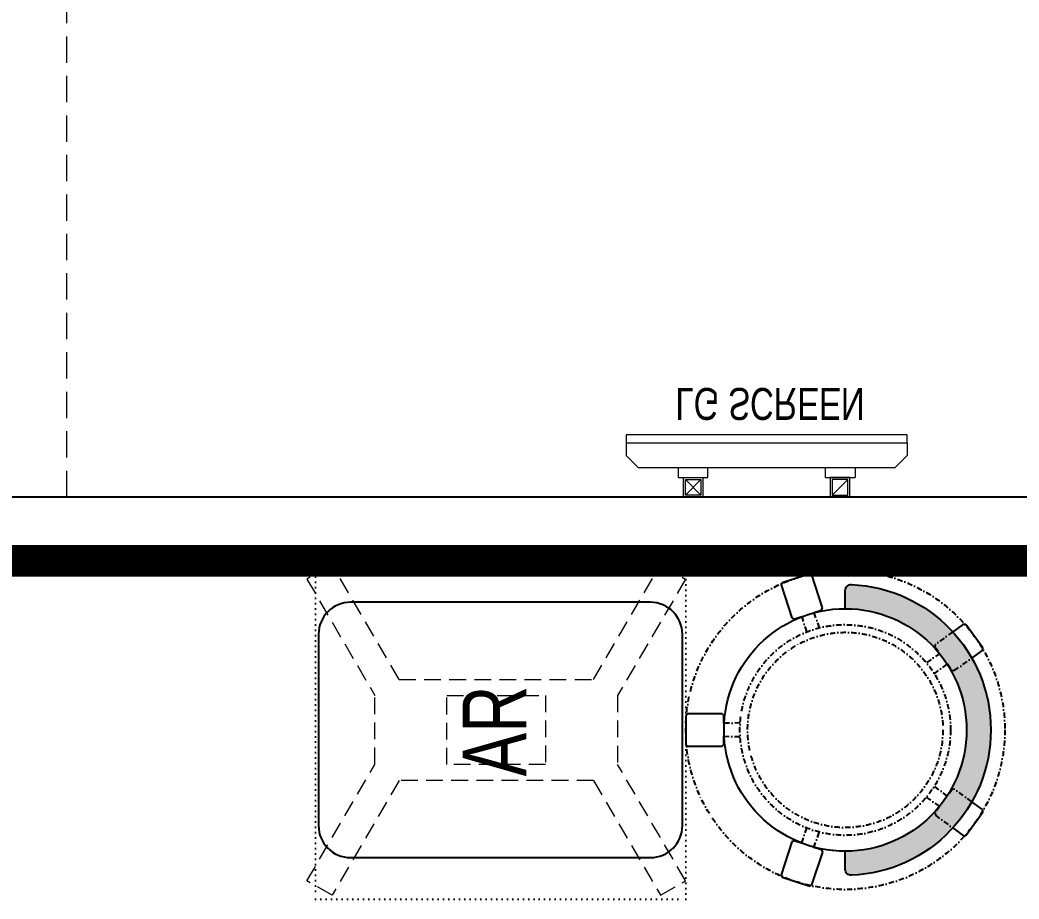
# Model space of a CAD drawing. Header units: feet. Extents: x 9387391 to 9401271, y -6779689 to -6765394.
# Drawn here: x 9394467 to 9396033, y -6768654 to -6767276 of the extents above; entities that cross this region are included whole.
import ezdxf

# ---------------------------------------------------------------- set-up
doc = ezdxf.new("R2010")
doc.units = ezdxf.units.FT
doc.header["$LTSCALE"] = 33
doc.header["$MEASUREMENT"] = 0
for name, pattern in [('a_p6_plan_L18$0$HIDDEN', [0.375, 0.25, -0.125]), ('ACAD_ISO03W100', [30, 12, -18]), ('DASHDOT2', [0.5, 0.25, -0.125, 0, -0.125]), ('DOT', [0.25, 0, -0.25]), ('HIDDEN2', [4.7624999999999975, 3.174999999999998, -1.587499999999999])]:
    doc.linetypes.add(name, pattern=pattern)
for name, color, linetype, lineweight in [('Floor-Unit', 1, 'Continuous', 13), ('HATCH', 9, 'Continuous', 9), ('LENS-PARTITION', 21, 'Continuous', 25), ('LENS-TEXT', 31, 'Continuous', 5), ('LENS_CURTAIN', 5, 'a_p6_plan_L18$0$HIDDEN', 9), ('LK-FF&E FLOOR', 1, 'Continuous', 9), ('LK-FLUTTED FINISH', 20, 'Continuous', 30), ('LK-IT', 3, 'Continuous', 18), ('LN-ELEVATION-1', 81, 'Continuous', 25), ('LN-ELEVATION-2', 103, 'Continuous', 20), ('LN-ELEVATION-4', 145, 'Continuous', 13), ('TV', 92, 'Continuous', 18)]:
    doc.layers.add(name, color=color, linetype=linetype, lineweight=lineweight)
doc.styles.add('LK TXT', font='GILC____.TTF', dxfattribs={"height": 100})
doc.styles.get("Standard").update_dxf_attribs({"font": 'GILC____.TTF'})

# ---------------------------------------------------------------- blocks, each defined once
blk = doc.blocks.new('CLINIC SCREEN')
at = {"layer": 'TV'}
for p, q in [((-103.1090284836336, 42.85441964946222), (-127.4114311772946, 18.55201695591665)), ((-127.4114311772946, 42.85441964946222), (-103.1090284836336, 18.55201695591665)), ((102.7052824410566, 42.85441964946222), (127.007685134602, 18.55201695591665))]:
    blk.add_line(p, q, dxfattribs=at)
at = {"layer": 'TV', "ltscale": 12}
for p, q in [((-220.0000000000082, -19.41163062257681), (-200.5883693773149, 0)), ((200.5883693773149, 0), (-200.5883693773149, 0)), ((-138.5315413423604, 0), (-138.5315413423604, 15.514207008644)), ((-138.5315413423604, 15.514207008644), (-91.98892031613741, 15.514207008644)), ((-91.98892031613741, 15.514207008644), (-91.98892031613741, 0)), ((91.98892031610741, 15.514207008644), (91.98892031610741, 0)), ((91.98892031610741, 15.514207008644), (138.5315413423595, 15.514207008644)), ((138.5315413423595, 0), (138.5315413423595, 15.514207008644)), ((219.9999999999918, -19.41163062257681), (200.5883693773149, 0)), ((-220.0000000000082, -38.82326124538668), (-220.0000000000082, -19.41163062257681)), ((219.9999999999918, -38.82326124538668), (219.9999999999918, -19.41163062257681))]:
    blk.add_line(p, q, dxfattribs=at)
at = {"layer": 'TV'}
for points in [[(-130.4492315140169, 15.51421661919448), (-100.0712281470269, 15.51421661919448), (-100.0712281470269, 45.89221998606814), (-130.4492315140169, 45.89221998606814)], [(-127.4114311772946, 18.55201695591665), (-103.1090284836336, 18.55201695591665), (-103.1090284836336, 42.85441964946222), (-127.4114311772946, 42.85441964946222)], [(130.0454854713243, 15.51421661919448), (99.66748210433435, 15.51421661919448), (99.66748210433435, 45.89221998606814), (130.0454854713243, 45.89221998606814)], [(127.007685134602, 18.55201695591665), (102.7052824410566, 18.55201695591665), (102.7052824410566, 42.85441964946222), (127.007685134602, 42.85441964946222)]]:
    blk.add_lwpolyline(points, close=True, dxfattribs=at)
at = {"layer": 'TV', "ltscale": 12}
blk.add_lwpolyline([(-220.0000000000082, -51.71278328332107), (-220.0000000000082, -38.82326124538668), (219.9999999999918, -38.82326124538668), (219.9999999999918, -51.71278328332107)], close=True, dxfattribs=at)
at = {"layer": 'Floor-Unit', "color": 0, "ltscale": 2, "insert": (5.199680584678389, -100.4085774972336), "char_height": 50, "attachment_point": 5}
blk.add_mtext_dynamic_manual_height_columns('LG SCREEN', width=466.4796511627907, gutter_width=12.5, heights=[0], dxfattribs=at)
blk = doc.blocks.new('AR')
at = {"layer": 'LN-ELEVATION-2', "linetype": 'DOT', "lineweight": 25}
blk.add_lwpolyline([(0, 13.41378593863919), (530, 13.41378593863919), (530, 593.4137859386392), (0, 593.4137859386392)], close=True, dxfattribs=at)
at = {"layer": 'LN-ELEVATION-2', "lineweight": 25}
blk.add_lwpolyline([(465, 68.22063546301797), (465, 538.2206354630179, 0.4142135623730951), (415, 588.2206354630177), (115, 588.2206354630177, 0.4142135623730951), (65, 538.2206354630179), (65, 68.22063546301797, 0.4142135623730951), (115, 18.22063546301797), (415, 18.22063546301797, 0.4142135623730951)], format="xyb", close=True, dxfattribs=at)
at = {"layer": 'LN-ELEVATION-4', "linetype": 'HIDDEN2', "ltscale": 0.25}
for points in [[(185.8456009030342, 448.8780772723258), (5.888936847448348, 554.0078910568263), (28.48512306064368, 593.350836840691), (211.0874861851335, 486.6754184374586)], [(344.154399111867, 448.8780772762837), (524.1110631600021, 554.0078910947777), (501.5148769393563, 593.3508368753828), (318.9125138223171, 486.6754184374586)], [(211.0874861851335, 486.6754184376913), (318.9125138223171, 486.6754184376913)], [(185.8456009030342, 144.472759603057), (185.8456009030342, 448.8780772723258)], [(344.154399111867, 448.8780772762837), (344.154399111867, 144.4727595990989)], [(185.8456009030342, 144.472759603057), (5.888936847448348, 39.34294581855647), (28.48512306064368, 3.46917659e-08), (211.0874861851335, 106.6754184379242)], [(344.154399111867, 144.4727595990989), (524.1110631600021, 39.34294578060508), (501.5148769393563, 0), (318.9125138223171, 106.6754184379242)], [(318.9125138223171, 106.6754184376914), (211.0874861851335, 106.6754184376914)]]:
    blk.add_lwpolyline(points, dxfattribs=at)
blk.add_lwpolyline([(210.8456009030342, 373.9866790841333), (319.154399111867, 373.9866790841333), (319.154399111867, 219.3641577917151), (210.8456009030342, 219.3641577917151)], close=True, dxfattribs=at)
blk = doc.blocks.new('DR STOOL')
at = {"layer": 'HATCH'}
h = blk.add_hatch(dxfattribs=at)
h.set_pattern_fill('ANSI36', color=250, angle=-90.00000000000001)
h.set_pattern_definition([(315, (-227.8099174643867, 917.3997257252777), (6.173926083235043, -1.683798022700468), [7.9375, -1.587499999999999, 0, -1.587499999999999])])
edge = h.paths.add_edge_path()
edge.add_line((-190.0000000041909, 4.511094e-10), (-218.6899174675346, 4.511094e-10))
edge.add_arc((-218.6899174670689, 9.120000000388245), 9.119999999940092, 177.6119845363388, 269.9999999996136, ccw=False)
edge.add_arc((-1.8626451e-09, 3.565219e-10), 228.000000002257, 2.3880154632688004, 177.6119845367313, ccw=False)
edge.add_arc((218.6899174633436, 9.120000000497384), 9.120000000051716, -90.00000000034493, 2.3880154629299, ccw=False)
edge.add_line((218.6899174633436, 4.511094e-10), (190, 4.511094e-10))
edge.add_arc((-1.8626451e-09, 4.511094e-10), 190.000000001979, -1.27e-14, 180)
at = {"layer": 'LN-ELEVATION-1', "color": 1, "ltscale": 100}
for p, q in [((-128.6221585394814, 215.4841044476634), (-165.2704676063731, 189.0243927398114)), ((-124.7228340068832, 214.8545704018979), (-128.6221585394814, 215.4841044476634)), ((-112.6981821293011, 198.1996966340157), (-124.7228340068832, 214.8545704018979)), ((124.7553772013634, 214.9803744515593), (112.5488144652918, 198.2845540212292)), ((128.7014972954057, 215.5933048763618), (124.7553772013634, 214.9803744515593)), ((128.7014972954057, 215.5933048763618), (124.7553772013634, 214.9803744515593)), ((165.1911288509145, 188.915192311113), (128.7014972954057, 215.5933048763618)), ((165.1911288509145, 188.915192311113), (128.7014972954057, 215.5933048763618)), ((-165.2704676063731, 189.0243927398114), (-165.9069543029182, 185.0820035930228)), ((165.7973639420234, 185.0121775862135), (165.1911288509145, 188.915192311113)), ((165.7973639420234, 185.0121775862135), (165.1911288509145, 188.915192311113)), ((-165.9069543029182, 185.0820035930228), (-153.8003208162263, 168.3135803133482)), ((153.6734594982117, 168.4294150282658), (165.7973639420234, 185.0121775862135)), ((-191.2928382232785, -35.45407700946089), (-242.9550312487409, -52.24013893969095)), ((-187.9259491492994, -37.1695928365807), (-191.2928382232785, -35.45407700946089)), ((-184.1424400564283, -48.81403796559607), (-187.9259491492994, -37.1695928365807)), ((188.0651108901948, -36.96233201187715), (184.0504167033359, -49.19388854173303)), ((191.3981811110861, -35.27656588272658), (188.0651108901948, -36.96233201187715)), ((243.0100176925771, -52.21682526778022), (191.3981811110861, -35.27656588272658)), ((-242.9550312487409, -52.24013893969095), (-244.7482102331705, -55.75945052818861)), ((-244.7482102331705, -55.75945052818861), (-230.7800458371639, -98.74904560100549)), ((230.715890809428, -98.7280946081737), (244.8123673382215, -55.78040257930116)), ((244.8123673382215, -55.78040257930116), (243.0100176925771, -52.21682526778022)), ((-173.8639617776498, -80.4479453730819), (-177.8421125086024, -68.2044548037811)), ((177.6922140880488, -68.56540505095472), (173.8739495249465, -80.1985000452405)), ((-227.2218665438704, -100.5620286722478), (-175.5596735184081, -83.7759667420105)), ((-175.5596735184081, -83.7759667420105), (-173.8639617776498, -80.4479453730819)), ((173.8739495249465, -80.1985000452405), (175.5794035866856, -83.5704969359358)), ((175.5794035866856, -83.5704969359358), (227.1912401677109, -100.5107563209894)), ((-230.7800458371639, -98.74904560100549), (-227.2218665438704, -100.5620286722478)), ((227.1912401677109, -100.5107563209894), (230.715890809428, -98.7280946081737)), ((-22.72193054761737, -190.2142363802995), (-25.39390889601782, -192.886214728569)), ((-25.39390889601782, -192.886214728569), (-25.39390889601782, -247.2070584567482)), ((-10.47823652112856, -190.2142363802995), (-22.72193054761737, -190.2142363802995)), ((22.78362171910703, -190.2142363802995), (9.910054048988968, -190.2142363802995)), ((25.42475448176265, -192.8553691428751), (22.78362171910703, -190.2142363802995)), ((25.42475448176265, -247.1762128710543), (25.42475448176265, -192.8553691428751)), ((-25.39390889601782, -247.2070584567482), (-22.60096735274419, -250)), ((-22.60096735274419, -250), (22.60096735274419, -250)), ((22.60096735274419, -250), (25.42475448176265, -247.1762128710543))]:
    blk.add_line(p, q, dxfattribs=at)
at = {"layer": 'LN-ELEVATION-1', "linetype": 'DASHDOT2'}
for p, q in [((-92.92521573789418, 170.8129362839827), (-112.6981821293011, 198.1996966340157)), ((112.5488144652918, 198.2845540212292), (92.69529851106927, 171.1294289919315)), ((-153.8003208162263, 168.3135803133482), (-134.1093360339291, 141.0403694751003)), ((-103.4542870586738, 159.9154408004979), (-93.52748446213081, 167.0824927485227)), ((-88.15393704269081, 139.4771787207864), (-103.4542870586738, 159.9154408004979)), ((-93.52748446213081, 167.0824927485227), (-92.92521573789418, 170.8129362839827)), ((103.6608748426661, 159.8406005539291), (88.19885099539533, 139.4487815762331)), ((92.69529851106927, 171.1294289919315), (93.26858203159645, 167.4385604566923)), ((93.26858203159645, 167.4385604566923), (103.6608748426661, 159.8406005539291)), ((133.7372852512635, 141.1612321265929), (153.6734594982117, 168.4294150282658)), ((-134.1093360339291, 141.0403694751003), (-130.4219571123831, 140.4450534014686)), ((-130.4219571123831, 140.4450534014686), (-119.9844727469608, 147.9808124662595)), ((-119.9844727469608, 147.9808124662595), (-105.3687285655178, 126.9741353208374)), ((105.4096150295809, 126.94019481352), (120.1194891873747, 147.8074627162714)), ((120.1194891873747, 147.8074627162714), (130.0033113472163, 140.5812532722048)), ((130.0033113472163, 140.5812532722048), (133.7372852512635, 141.1612321265929)), ((-159.954806596972, -40.49024384317454), (-184.1424400564283, -48.81403796559607)), ((184.0504167033359, -49.19388854173303), (159.8786162491887, -40.79004861696012)), ((-177.8421125086024, -68.2044548037811), (-153.4148110738024, -60.73628028803068)), ((153.3006618716754, -61.02382378749462), (177.6922140880488, -68.56540505095472)), ((-10.92024635523557, -164.6382343793375), (-10.47823652112856, -190.2142363802995)), ((9.910054048988968, -190.2142363802995), (10.35584833659231, -164.674698740353))]:
    blk.add_line(p, q, dxfattribs=at)
at = {"layer": 'LN-ELEVATION-1', "color": 1, "ltscale": 100}
blk.add_lwpolyline([(-190.0000000023283, 0), (-218.6899174656719, 0, -0.4264743413925903), (-227.8019973598421, 9.5, -0.959166304662544), (227.8019973593764, 9.5, -0.4264743413925903), (218.6899174647406, 0), (190.0000000013969, 0)], format="xyb", dxfattribs=at)
at = {"layer": 'LN-ELEVATION-1', "linetype": 'DASHDOT2'}
for radius in [250, 165, 153]:
    blk.add_circle((0, 0), radius, dxfattribs=at)
at = {"layer": 'LN-ELEVATION-1', "color": 1, "ltscale": 100}
blk.add_circle((0, 0), 190, dxfattribs=at)

msp = doc.modelspace()

# ---------------------------------------------------------------- linework, layer by layer
at = {"layer": 'LENS-PARTITION'}
msp.add_lwpolyline([(9393040.984533831, -6768123.726356764), (9396140.984533833, -6768123.726356764), (9396140.984533833, -6768023.726356763), (9393040.984533831, -6768023.726356763)], close=True, dxfattribs=at)
at = {"layer": 'LENS_CURTAIN', "ltscale": 5}
msp.add_lwpolyline([(9394540.984533835, -6767223.726356765), (9394432.305615649, -6767223.726356765), (9394432.305615649, -6768023.726356763), (9394540.984533835, -6768023.726356763)], close=True, dxfattribs=at)
at = {"layer": 'LK-FLUTTED FINISH', "linetype": 'ACAD_ISO03W100', "ltscale": 0.05, "const_width": 50}
msp.add_lwpolyline([(9396890.984533831, -6768123.726356763), (9392290.984533833, -6768123.726356764)], dxfattribs=at)

# ---------------------------------------------------------------- block references
at = {"layer": 'LK-FF&E FLOOR', "rotation": 270}
for name, p in [('AR', (9394916.941287482, -6768123.726356764)), ('DR STOOL', (9395760.35507342, -6768388.726356763))]:
    msp.add_blockref(name, p, dxfattribs=at)
at = {"layer": 'LK-IT', "xscale": -1, "rotation": 180}
msp.add_blockref('CLINIC SCREEN', (9395637.197475532, -6767977.834136777), dxfattribs=at)

# ---------------------------------------------------------------- texts
at = {"layer": 'LENS-TEXT', "color": 0, "linetype": 'Continuous', "ltscale": 3, "insert": (9395210.870629366, -6768390.383393668), "char_height": 100, "attachment_point": 5, "rotation": 89.99999999999997, "style": 'LK TXT'}
msp.add_mtext_dynamic_manual_height_columns('AR', width=237.4408088319178, gutter_width=12.5, heights=[0], dxfattribs=at)

doc.saveas('drawing.dxf')
